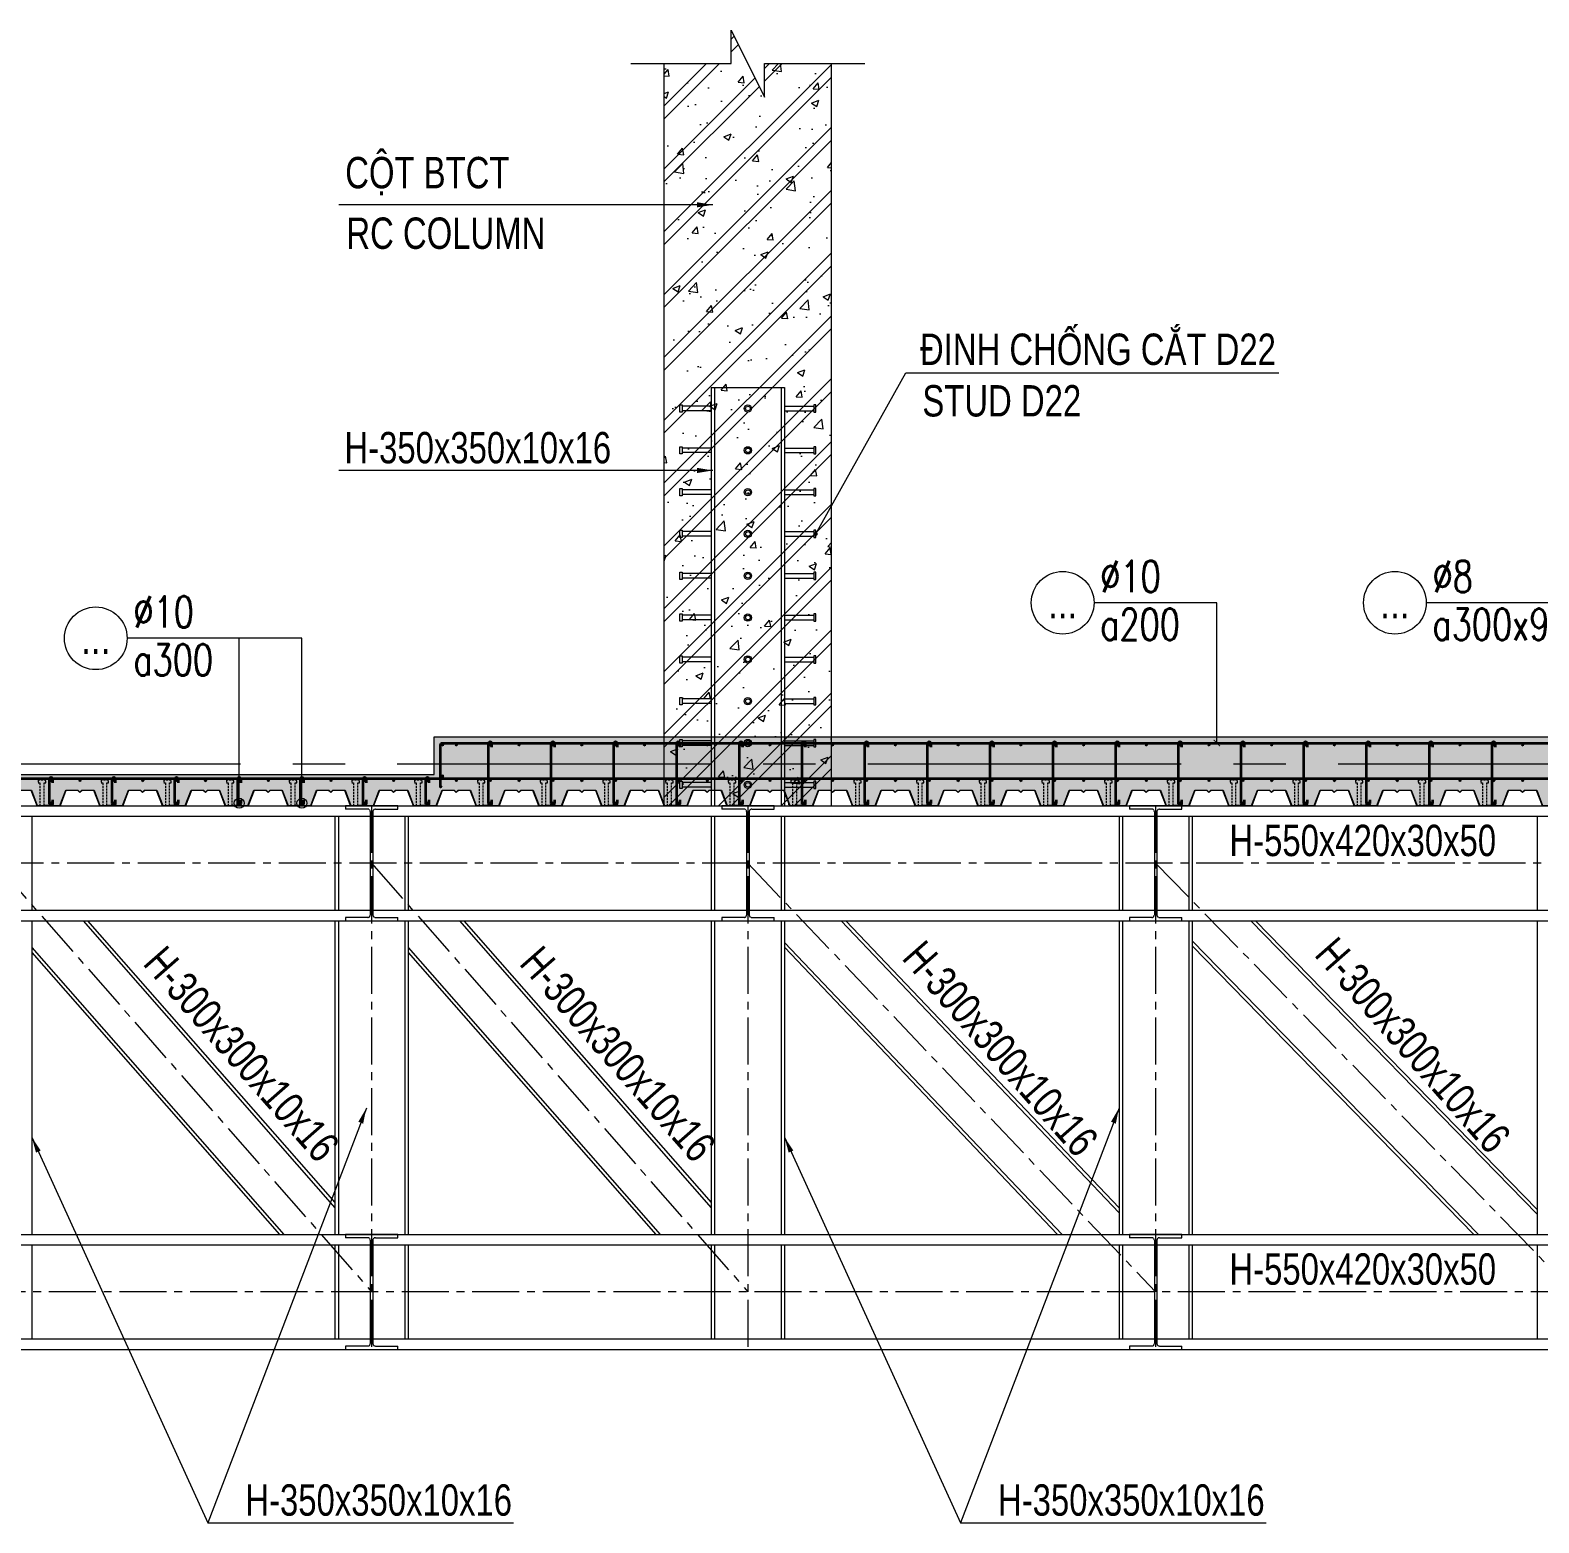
# Model space of a CAD drawing. Header units: millimetres. Extents: x 84463 to 294191, y -61495 to 44118.
# Drawn here: x 263092 to 270308, y 14915 to 22054 of the extents above; entities that cross this region are included whole.
import ezdxf
from ezdxf.enums import TextEntityAlignment as Align

# ---------------------------------------------------------------- set-up
doc = ezdxf.new("R2010")
doc.units = ezdxf.units.MM
doc.linetypes.add('CENTER2', pattern=[1.125, 0.75, -0.125, 0.125, -0.125])
doc.linetypes.add('HIDDEN2', pattern=[4.7625, 3.175, -1.5875])
for name, color, linetype, lineweight in [('NDC_S-BEAM FRAME-STEL', 32, 'Continuous', 18), ('NDC_S-BEAM-STEL', 30, 'HIDDEN2', 18), ('NDC_S-DECK', 3, 'Continuous', 20), ('NDC_S-DIMS', 1, 'Continuous', 15), ('NDC_S-FNDN-RBAR-TOP1', 4, 'Continuous', 35), ('NDC_S-HIDN', 8, 'HIDDEN2', 13), ('NDC_S-HTCH-MAT', 8, 'Continuous', 15), ('NDC_S-LEGN', 1, 'Continuous', 15), ('NDC_S-STIR', 4, 'Continuous', 35), ('NDC_S-TEXT-VIE', 7, 'Continuous', 20), ('NDC_S_AXIS', 5, 'CENTER2', 13), ('NDC_S_CONTINUOUS', 3, 'Continuous', 20), ('NDC_S_DIM', 1, 'Continuous', 15), ('NDC_S_ENG TEXT', 2, 'Continuous', 20), ('NDC_S_HATCH MATERIAL', 8, 'Continuous', 13), ('NDC_S_REBAR', 4, 'Continuous', 35), ('NDC_S_VN TEXT', 7, 'Continuous', 20)]:
    doc.layers.add(name, color=color, linetype=linetype, lineweight=lineweight)
doc.styles.add('ARIAL', font='arial.ttf', dxfattribs={"width": 0.8})
doc.styles.add('NDC_DIM', font='', dxfattribs={"width": 0.75})
doc.styles.add('NDC_EN TXT', font='romans.shx', dxfattribs={"width": 0.8})
doc.styles.add('NDC_VIE TXT', font='arial.ttf', dxfattribs={"width": 0.8})
doc.styles.get('NDC_DIM').set_extended_font_data('Dotum')
doc.dimstyles.new('NDC_dim_50', dxfattribs={"dimscale": 50, "dimtxt": 2.5, "dimasz": 1.5, "dimexe": 1.5, "dimexo": 2.5, "dimgap": 1, "dimtad": 1, "dimdec": 0, "dimrnd": 0.001, "dimzin": 0, "dimdsep": 46, "dimtxsty": 'NDC_DIM', "dimblk": 'DIMMARK', "dimcen": 0, "dimdle": 1.2, "dimclrd": 256, "dimclre": 256, "dimclrt": 3, "dimadec": 0, "dimazin": 0, "dimtfac": 1, "dimtdec": 0, "dimtix": 1, "dimtofl": 0, "dimtmove": 2, "dimatfit": 3, "dimfxl": 6, "dimfxlon": 1, "dimtolj": 1, "dimtzin": 0, "dimlwd": -1, "dimlwe": -1, "dimarcsym": 0})
doc.dimstyles.new('NDC_dim_60', dxfattribs={"dimscale": 60, "dimtxt": 2.5, "dimasz": 1.5, "dimexe": 1.5, "dimexo": 2.5, "dimgap": 1, "dimtad": 1, "dimdec": 0, "dimrnd": 0.001, "dimzin": 0, "dimdsep": 46, "dimtxsty": 'NDC_DIM', "dimblk": 'DIMMARK', "dimcen": 0, "dimdle": 1.2, "dimclrd": 256, "dimclre": 256, "dimclrt": 3, "dimadec": 0, "dimazin": 0, "dimtfac": 1, "dimtdec": 0, "dimtix": 1, "dimtofl": 0, "dimtmove": 2, "dimatfit": 3, "dimfxl": 6, "dimfxlon": 1, "dimtolj": 1, "dimtzin": 0, "dimlwd": -1, "dimlwe": -1, "dimarcsym": 0})

# ---------------------------------------------------------------- blocks, each defined once
blk = doc.blocks.new('DIMMARK')
at = {"layer": 'NDC_S_DIM', "color": 1}
blk.add_line((-1.5, 0), (1, 0), dxfattribs=at)
at = {"layer": 'NDC_S_DIM', "color": 2, "const_width": 0.1}
blk.add_lwpolyline([(-0.424, -0.424), (0.424, 0.424)], dxfattribs=at)
blk = doc.blocks.new('*U109')
for p, q in [((107, 534), (0, 534)), ((119, 522), (119, 28)), ((131, 522), (131, 28)), ((143, 534), (250, 534)), ((107, 16), (0, 16)), ((143, 16), (250, 16))]:
    blk.add_line(p, q)
for points in [[(250, 534), (250, 550), (0, 550), (0, 534)], [(0, 16), (0, 0), (250, 0), (250, 16)]]:
    blk.add_lwpolyline(points)
for centre, start, end in [((107, 522), 360, 450), ((143, 522), 90, 179.99998), ((107, 28), 270, 360), ((143, 28), 180, 270)]:
    blk.add_arc(centre, 12, start, end)
blk = doc.blocks.new('*U1')
at = {"color": 0, "linetype": 'ByBlock'}
for p, q in [((0, 11), (-140, 11)), ((0, -11), (-140, -11))]:
    blk.add_line(p, q, dxfattribs=at)
blk.add_lwpolyline([(-140, -17.5), (-150, -17.5), (-150, 17.5), (-140, 17.5)], close=True, dxfattribs=at)
blk = doc.blocks.new('*U116')
at = {"layer": 'NDC_S-DECK'}
blk.add_lwpolyline([(-150, -36.5), (-150, -34.5), (-129.6, -34.5), (-128.6, -35.5), (-96.1, -35.5), (-68, 37.5), (-9.6, 37.5), (0, 28.3), (9.6, 37.5), (68, 37.5), (96.1, -35.5), (128.6, -35.5), (129.6, -34.5), (150, -34.5), (150, -36.5), (130.4, -36.5), (129.5, -37.5), (95, -37.5), (67, 35.5), (10.4, 35.5), (0, 25.5), (-10.4, 35.5), (-67, 35.5), (-95, -37.5), (-129.5, -37.5), (-130.4, -36.5)], close=True, dxfattribs=at)
blk = doc.blocks.new('*U117')
at = {"layer": 'NDC_S_DIM', "color": 0, "linetype": 'ByBlock', "lineweight": -2, "transparency": 16777216}
for p in [(3900, 0), (4200, 0), (4500, 0), (4800, 0), (5100, 0), (5400, 0), (5700, 0), (6000, 0), (6300, 0), (6600, 0), (6900, 0), (7200, 0), (7500, 0), (7800, 0), (8100, 0), (8400, 0), (8700, 0), (9000, 0), (9300, 0), (9600, 0), (9900, 0), (10200, 0), (10500, 0), (10800, 0), (11100, 0)]:
    blk.add_blockref('*U116', p, dxfattribs=at)
blk = doc.blocks.new('kata_block_THEP')
at = {"layer": 'NDC_S_REBAR', "color": 0}
for p, q in [((-0.5, 0), (0.5, 0)), ((-0.35, 0.35), (0.35, -0.35)), ((0.35, 0.35), (-0.35, -0.35)), ((0, 0.5), (0, -0.5))]:
    blk.add_line(p, q, dxfattribs=at)
at = {"layer": 'NDC_S_REBAR', "color": 0, "const_width": 0.0833}
blk.add_lwpolyline([(-0.5, 0, 1), (0.5, 0, 1), (-0.5, 0, 1)], format="xyb", dxfattribs=at)
blk = doc.blocks.new('*U118')
at = {"layer": 'NDC_S-HIDN', "ltscale": 3}
blk.add_lwpolyline([(-27, -66.5), (-7, -66.5), (-7, 41.5), (1, 41.5), (1, 53.5), (-35, 53.5), (-35, 41.5), (-27, 41.5)], close=True, dxfattribs=at)
at = {"layer": 'NDC_S_REBAR'}
blk.add_lwpolyline([(35, 41.5), (35, 57.5, 1), (17, 57.5), (17, -56.5, 1), (35, -56.5), (35, -40.5)], format="xyb", dxfattribs=at)
at = {"layer": 'NDC_S-STIR', "xscale": -10, "yscale": 10, "zscale": 10}
for p in [(26, 53.1), (26, -56.5)]:
    blk.add_blockref('kata_block_THEP', p, dxfattribs=at)
blk = doc.blocks.new('*U119')
at = {"layer": 'NDC_S_DIM', "color": 0, "linetype": 'ByBlock', "lineweight": -2, "transparency": 16777216}
for p in [(0, 0), (300, 0), (600, 0), (900, 0), (1200, 0), (1500, 0), (1800, 0), (2100, 0), (2400, 0), (2700, 0), (3000, 0), (3300, 0), (3600, 0), (3900, 0), (4200, 0), (4500, 0), (4800, 0), (5100, 0), (5400, 0), (5700, 0)]:
    blk.add_blockref('*U118', p, dxfattribs=at)
blk = doc.blocks.new('*U120')
at = {"layer": 'NDC_S-STIR', "xscale": -10, "yscale": 10, "zscale": 10}
blk.add_blockref('kata_block_THEP', (0, 0), dxfattribs=at)
blk = doc.blocks.new('*U121')
at = {"layer": 'NDC_S_DIM', "color": 0, "linetype": 'ByBlock', "lineweight": -2, "transparency": 16777216}
for p in [(3900, 0), (4200, 0), (4500, 0), (4800, 0), (5100, 0), (5400, 0), (5700, 0), (6000, 0), (6300, 0), (6600, 0), (6900, 0), (7200, 0), (7500, 0), (7800, 0), (8100, 0), (8400, 0), (8700, 0), (9000, 0), (9300, 0), (9600, 0), (9900, 0), (10200, 0), (10500, 0), (10800, 0)]:
    blk.add_blockref('*U120', p, dxfattribs=at)
blk = doc.blocks.new('*U122')
at = {"layer": 'NDC_S-STIR', "xscale": -10, "yscale": 10, "zscale": 10}
blk.add_blockref('kata_block_THEP', (0, 0), dxfattribs=at)
blk = doc.blocks.new('*U123')
at = {"layer": 'NDC_S_DIM', "color": 0, "linetype": 'ByBlock', "lineweight": -2, "transparency": 16777216}
for p in [(0, 0), (300, 0), (600, 0), (900, 0), (1200, 0), (1500, 0), (1800, 0), (2100, 0), (2400, 0), (2700, 0), (3000, 0), (3300, 0), (3600, 0), (3900, 0), (4200, 0), (4500, 0), (4800, 0), (5100, 0)]:
    blk.add_blockref('*U122', p, dxfattribs=at)
blk = doc.blocks.new('*U128')
at = {"layer": 'NDC_S-HIDN', "ltscale": 3}
blk.add_lwpolyline([(-27, -151.5), (-7, -151.5), (-7, -43.5), (1, -43.5), (1, -31.5), (-35, -31.5), (-35, -43.5), (-27, -43.5)], close=True, dxfattribs=at)
at = {"layer": 'NDC_S_REBAR'}
blk.add_lwpolyline([(35, 126.5), (35, 142.5, 1), (17, 142.5), (17, -141.5, 1), (35, -141.5), (35, -125.5)], format="xyb", dxfattribs=at)
at = {"layer": 'NDC_S-STIR', "xscale": -10, "yscale": 10, "zscale": 10}
for p in [(26, 138.1), (26, -31.9), (26, -141.5)]:
    blk.add_blockref('kata_block_THEP', p, dxfattribs=at)
blk = doc.blocks.new('*U129')
at = {"layer": 'NDC_S_DIM', "color": 0, "linetype": 'ByBlock', "lineweight": -2, "transparency": 16777216}
for p in [(0, 0), (300, 0), (600, 0), (900, 0), (1200, 0), (1500, 0), (1800, 0), (2100, 0), (2400, 0), (2700, 0), (3000, 0), (3300, 0), (3600, 0), (3900, 0), (4200, 0), (4500, 0), (4800, 0)]:
    blk.add_blockref('*U128', p, dxfattribs=at)
blk = doc.blocks.new('*U104')
blk.add_circle((-2.5, 0), 2.5)
at = {"layer": 'NDC_S_VN TEXT', "color": 3, "style": 'NDC_EN TXT', "width": 0.75}
for tag, p in [('DK1', (0.5, 0.85)), ('KC1', (0.5, -2.97))]:
    blk.add_attdef(tag, p, '', height=2.5, dxfattribs=at)
at = {"layer": 'NDC_S_VN TEXT', "color": 7, "style": 'ARIAL', "width": 0.8}
blk.add_attdef('SH2', text='', height=2.5, dxfattribs=at).set_placement((-2.5, 0), align=Align.MIDDLE)
blk = doc.blocks.new('*U106')
blk.add_circle((-2.5, 0), 2.5)
at = {"layer": 'NDC_S_VN TEXT', "color": 3, "style": 'NDC_EN TXT', "width": 0.75}
for tag, p in [('DK1', (0.5, 0.85)), ('KC1', (0.5, -2.97))]:
    blk.add_attdef(tag, p, '', height=2.5, dxfattribs=at)
at = {"layer": 'NDC_S_VN TEXT', "color": 7, "style": 'ARIAL', "width": 0.8}
blk.add_attdef('SH2', text='', height=2.5, dxfattribs=at).set_placement((-2.5, 0), align=Align.MIDDLE)
blk = doc.blocks.new('*U105')
blk.add_circle((-2.5, 0), 2.5)
at = {"layer": 'NDC_S_VN TEXT', "color": 3, "style": 'NDC_EN TXT', "width": 0.75}
for tag, p in [('DK1', (0.5, 0.85)), ('KC1', (0.5, -2.97))]:
    blk.add_attdef(tag, p, '', height=2.5, dxfattribs=at)
at = {"layer": 'NDC_S_VN TEXT', "color": 7, "style": 'ARIAL', "width": 0.8}
blk.add_attdef('SH2', text='', height=2.5, dxfattribs=at).set_placement((-2.5, 0), align=Align.MIDDLE)

msp = doc.modelspace()

# ---------------------------------------------------------------- hatches: boundary and pattern name
at = {"layer": 'NDC_S-HTCH-MAT'}
h = msp.add_hatch(dxfattribs=at)
h.set_pattern_fill('BT-01', color=256, scale=20, pattern_type=2)
h.set_pattern_definition([(50, (-4755.82, -5528.44), (143.452037, -12.550427), [15, -165]), (355, (-4755.82, -5528.44), (-27.75027, 150.43843), [12, -132]), (100.4514, (-4743.87, -5529.49), (115.701876, 137.88791), [12.74804, -140.22842]), (46.1842, (-4755.82, -5488.44), (213.44821, -33.1038), [22.5, -247.5]), (96.6356, (-4738.04, -5491.2), (186.93254, 194.82357), [19.12206, -210.3426]), (351.1842, (-4755.82, -5488.44), (186.93239, 194.82372), [18, -198]), (21, (-4735.82, -5498.44), (119.38141, -80.52378), [15, -165]), (326, (-4735.82, -5498.44), (48.66307, 145.03001), [12, -132]), (71.4514, (-4725.88, -5505.15), (168.044526, 64.5061), [12.74804, -140.22842]), (37.5, (-4755.825, -5528.44), (2.431971, 66.578771), [0, -130.4, 0, -134, 0, -132.5]), (7.5, (-4755.825, -5528.44), (52.613907, 78.882342), [0, -76.4, 0, -127.4, 0, -50.5]), (327.5, (-4800.425, -5528.44), (106.764487, -4.510974), [0, -50, 0, -156, 0, -207]), (317.5, (-4820.42, -5528.44), (116.637234, 20.020996), [0, -65, 0, -103.6, 0, -147]), (45, (-4755.825, -5528.44), (-60.104076, 60.104076), []), (45, (-4755.825, -5503.94), (-60.104076, 60.104076), [])])
h.paths.add_polyline_path([(279425.2, 18674.8), (265025.2, 18674.8), (265025.2, 18494.8), (258957.2, 18494.8), (258957.2, 18346.8), (258968.8, 18346.8), (258969.7, 18347.8), (258980.1, 18347.8), (259000.5, 18347.8), (259034.4, 18347.8), (259062.1, 18419.8), (259120.5, 18419.8), (259130.1, 18410.6), (259139.7, 18419.8), (259198.2, 18419.8), (259226.2, 18346.8), (259258.8, 18346.8), (259259.7, 18347.8), (259280.1, 18347.8), (259300.5, 18347.8), (259334.4, 18347.8), (259362.1, 18419.8), (259420.5, 18419.8), (259430.1, 18410.6), (259439.7, 18419.8), (259498.2, 18419.8), (259526.2, 18346.8), (259558.8, 18346.8), (259559.7, 18347.8), (259580.1, 18347.8), (259600.5, 18347.8), (259634.4, 18347.8), (259662.1, 18419.8), (259720.5, 18419.8), (259730.1, 18410.6), (259739.7, 18419.8), (259798.2, 18419.8), (259826.2, 18346.8), (259858.8, 18346.8), (259859.7, 18347.8), (259880.1, 18347.8), (259900.5, 18347.8), (259934.4, 18347.8), (259962.1, 18419.8), (260020.5, 18419.8), (260030.1, 18410.6), (260039.7, 18419.8), (260098.2, 18419.8), (260126.2, 18346.8), (260158.8, 18346.8), (260159.7, 18347.8), (260180.1, 18347.8), (260200.5, 18347.8), (260234.4, 18347.8), (260262.1, 18419.8), (260320.5, 18419.8), (260330.1, 18410.6), (260339.7, 18419.8), (260398.2, 18419.8), (260426.2, 18346.8), (260458.8, 18346.8), (260459.7, 18347.8), (260480.1, 18347.8), (260500.5, 18347.8), (260534.4, 18347.8), (260562.1, 18419.8), (260620.5, 18419.8), (260630.1, 18410.6), (260639.7, 18419.8), (260698.2, 18419.8), (260726.2, 18346.8), (260758.8, 18346.8), (260759.7, 18347.8), (260780.1, 18347.8), (260800.5, 18347.8), (260834.4, 18347.8), (260862.1, 18419.8), (260920.5, 18419.8), (260930.1, 18410.6), (260939.7, 18419.8), (260998.2, 18419.8), (261026.2, 18346.8), (261058.8, 18346.8), (261059.7, 18347.8), (261080.1, 18347.8), (261100.5, 18347.8), (261134.4, 18347.8), (261162.1, 18419.8), (261220.5, 18419.8), (261230.1, 18410.6), (261239.7, 18419.8), (261298.2, 18419.8), (261326.2, 18346.8), (261358.8, 18346.8), (261359.7, 18347.8), (261380.1, 18347.8), (261400.5, 18347.8), (261434.4, 18347.8), (261462.1, 18419.8), (261520.5, 18419.8), (261530.1, 18410.6), (261539.7, 18419.8), (261598.2, 18419.8), (261626.2, 18346.8), (261658.8, 18346.8), (261659.7, 18347.8), (261680.1, 18347.8), (261700.5, 18347.8), (261734.4, 18347.8), (261762.1, 18419.8), (261820.5, 18419.8), (261830.1, 18410.6), (261839.7, 18419.8), (261898.2, 18419.8), (261926.2, 18346.8), (261958.8, 18346.8), (261959.7, 18347.8), (261980.1, 18347.8), (262000.5, 18347.8), (262034.4, 18347.8), (262062.1, 18419.8), (262120.5, 18419.8), (262130.1, 18410.6), (262139.7, 18419.8), (262198.2, 18419.8), (262226.2, 18346.8), (262258.8, 18346.8), (262259.7, 18347.8), (262280.1, 18347.8), (262300.5, 18347.8), (262334.4, 18347.8), (262362.1, 18419.8), (262420.5, 18419.8), (262430.1, 18410.6), (262439.7, 18419.8), (262498.2, 18419.8), (262526.2, 18346.8), (262558.8, 18346.8), (262559.7, 18347.8), (262580.1, 18347.8), (262600.5, 18347.8), (262634.4, 18347.8), (262662.1, 18419.8), (262720.5, 18419.8), (262730.1, 18410.6), (262739.7, 18419.8), (262798.2, 18419.8), (262826.2, 18346.8), (262858.8, 18346.8), (262859.7, 18347.8), (262880.1, 18347.8), (262900.5, 18347.8), (262934.4, 18347.8), (262962.1, 18419.8), (263020.5, 18419.8), (263030.1, 18410.6), (263039.7, 18419.8), (263098.2, 18419.8), (263126.2, 18346.8), (263158.8, 18346.8), (263159.7, 18347.8), (263180.1, 18347.8), (263200.5, 18347.8), (263234.4, 18347.8), (263262.1, 18419.8), (263320.5, 18419.8), (263330.1, 18410.6), (263339.7, 18419.8), (263398.2, 18419.8), (263426.2, 18346.8), (263458.8, 18346.8), (263459.7, 18347.8), (263480.1, 18347.8), (263500.5, 18347.8), (263534.4, 18347.8), (263562.1, 18419.8), (263620.5, 18419.8), (263630.1, 18410.6), (263639.7, 18419.8), (263698.2, 18419.8), (263726.2, 18346.8), (263758.8, 18346.8), (263759.7, 18347.8), (263780.1, 18347.8), (263800.5, 18347.8), (263834.4, 18347.8), (263862.1, 18419.8), (263920.5, 18419.8), (263930.1, 18410.6), (263939.7, 18419.8), (263998.2, 18419.8), (264026.2, 18346.8), (264058.8, 18346.8), (264059.7, 18347.8), (264080.1, 18347.8), (264100.5, 18347.8), (264134.4, 18347.8), (264162.1, 18419.8), (264220.5, 18419.8), (264230.1, 18410.6), (264239.7, 18419.8), (264298.2, 18419.8), (264326.2, 18346.8), (264358.8, 18346.8), (264359.7, 18347.8), (264380.1, 18347.8), (264400.5, 18347.8), (264434.4, 18347.8), (264462.1, 18419.8), (264520.5, 18419.8), (264530.1, 18410.6), (264539.7, 18419.8), (264598.2, 18419.8), (264626.2, 18346.8), (264658.8, 18346.8), (264659.7, 18347.8), (264680.1, 18347.8), (264700.5, 18347.8), (264734.4, 18347.8), (264762.1, 18419.8), (264820.5, 18419.8), (264830.1, 18410.6), (264839.7, 18419.8), (264898.2, 18419.8), (264926.2, 18346.8), (264958.8, 18346.8), (264959.7, 18347.8), (264980.1, 18347.8), (265000.5, 18347.8), (265034.4, 18347.8), (265062.1, 18419.8), (265120.5, 18419.8), (265130.1, 18410.6), (265139.7, 18419.8), (265198.2, 18419.8), (265226.2, 18346.8), (265258.8, 18346.8), (265259.7, 18347.8), (265280.1, 18347.8), (265300.5, 18347.8), (265334.4, 18347.8), (265362.1, 18419.8), (265420.5, 18419.8), (265430.1, 18410.6), (265439.7, 18419.8), (265498.2, 18419.8), (265526.2, 18346.8), (265558.8, 18346.8), (265559.7, 18347.8), (265580.1, 18347.8), (265600.5, 18347.8), (265634.4, 18347.8), (265662.1, 18419.8), (265720.5, 18419.8), (265730.1, 18410.6), (265739.7, 18419.8), (265798.2, 18419.8), (265826.2, 18346.8), (265858.8, 18346.8), (265859.7, 18347.8), (265880.1, 18347.8), (265900.5, 18347.8), (265934.4, 18347.8), (265962.1, 18419.8), (266020.5, 18419.8), (266030.1, 18410.6), (266039.7, 18419.8), (266098.2, 18419.8), (266126.2, 18346.8), (266158.8, 18346.8), (266159.7, 18347.8), (266180.1, 18347.8), (266200.5, 18347.8), (266234.4, 18347.8), (266262.1, 18419.8), (266320.5, 18419.8), (266330.1, 18410.6), (266339.7, 18419.8), (266398.2, 18419.8), (266426.2, 18346.8), (266458.8, 18346.8), (266459.7, 18347.8), (266480.1, 18347.8), (266500.5, 18347.8), (266534.4, 18347.8), (266562.1, 18419.8), (266620.5, 18419.8), (266630.1, 18410.6), (266639.7, 18419.8), (266698.2, 18419.8), (266726.2, 18346.8), (266758.8, 18346.8), (266759.7, 18347.8), (266780.1, 18347.8), (266800.5, 18347.8), (266834.4, 18347.8), (266862.1, 18419.8), (266920.5, 18419.8), (266930.1, 18410.6), (266939.7, 18419.8), (266998.2, 18419.8), (267026.2, 18346.8), (267058.8, 18346.8), (267059.7, 18347.8), (267080.1, 18347.8), (267100.5, 18347.8), (267134.4, 18347.8), (267162.1, 18419.8), (267220.5, 18419.8), (267230.1, 18410.6), (267239.7, 18419.8), (267298.2, 18419.8), (267326.2, 18346.8), (267358.8, 18346.8), (267359.7, 18347.8), (267380.1, 18347.8), (267400.5, 18347.8), (267434.4, 18347.8), (267462.1, 18419.8), (267520.5, 18419.8), (267530.1, 18410.6), (267539.7, 18419.8), (267598.2, 18419.8), (267626.2, 18346.8), (267658.8, 18346.8), (267659.7, 18347.8), (267680.1, 18347.8), (267700.5, 18347.8), (267734.4, 18347.8), (267762.1, 18419.8), (267820.5, 18419.8), (267830.1, 18410.6), (267839.7, 18419.8), (267898.2, 18419.8), (267926.2, 18346.8), (267958.8, 18346.8), (267959.7, 18347.8), (267980.1, 18347.8), (268000.5, 18347.8), (268034.4, 18347.8), (268062.1, 18419.8), (268120.5, 18419.8), (268130.1, 18410.6), (268139.7, 18419.8), (268198.2, 18419.8), (268226.2, 18346.8), (268258.8, 18346.8), (268259.7, 18347.8), (268280.1, 18347.8), (268300.5, 18347.8), (268334.4, 18347.8), (268362.1, 18419.8), (268420.5, 18419.8), (268430.1, 18410.6), (268439.7, 18419.8), (268498.2, 18419.8), (268526.2, 18346.8), (268558.8, 18346.8), (268559.7, 18347.8), (268580.1, 18347.8), (268600.5, 18347.8), (268634.4, 18347.8), (268662.1, 18419.8), (268720.5, 18419.8), (268730.1, 18410.6), (268739.7, 18419.8), (268798.2, 18419.8), (268826.2, 18346.8), (268858.8, 18346.8), (268859.7, 18347.8), (268880.1, 18347.8), (268900.5, 18347.8), (268934.4, 18347.8), (268962.1, 18419.8), (269020.5, 18419.8), (269030.1, 18410.6), (269039.7, 18419.8), (269098.2, 18419.8), (269126.2, 18346.8), (269158.8, 18346.8), (269159.7, 18347.8), (269180.1, 18347.8), (269200.5, 18347.8), (269234.4, 18347.8), (269262.1, 18419.8), (269320.5, 18419.8), (269330.1, 18410.6), (269339.7, 18419.8), (269398.2, 18419.8), (269426.2, 18346.8), (269458.8, 18346.8), (269459.7, 18347.8), (269480.1, 18347.8), (269500.5, 18347.8), (269534.4, 18347.8), (269562.1, 18419.8), (269620.5, 18419.8), (269630.1, 18410.6), (269639.7, 18419.8), (269698.2, 18419.8), (269726.2, 18346.8), (269758.8, 18346.8), (269759.7, 18347.8), (269780.1, 18347.8), (269800.5, 18347.8), (269834.4, 18347.8), (269862.1, 18419.8), (269920.5, 18419.8), (269930.1, 18410.6), (269939.7, 18419.8), (269998.2, 18419.8), (270026.2, 18346.8), (270058.8, 18346.8), (270059.7, 18347.8), (270080.1, 18347.8), (270100.5, 18347.8), (270134.4, 18347.8), (270162.1, 18419.8), (270220.5, 18419.8), (270230.1, 18410.6), (270239.7, 18419.8), (270298.2, 18419.8), (270326.2, 18346.8), (270358.8, 18346.8), (270359.7, 18347.8), (270380.1, 18347.8), (270400.5, 18347.8), (270434.4, 18347.8), (270462.1, 18419.8), (270520.5, 18419.8), (270530.1, 18410.6), (270539.7, 18419.8), (270598.2, 18419.8), (270626.2, 18346.8), (270658.8, 18346.8), (270659.7, 18347.8), (270680.1, 18347.8), (270700.5, 18347.8), (270734.4, 18347.8), (270762.1, 18419.8), (270820.5, 18419.8), (270830.1, 18410.6), (270839.7, 18419.8), (270898.2, 18419.8), (270926.2, 18346.8), (270958.8, 18346.8), (270959.7, 18347.8), (270980.1, 18347.8), (271000.5, 18347.8), (271034.4, 18347.8), (271062.1, 18419.8), (271120.5, 18419.8), (271130.1, 18410.6), (271139.7, 18419.8), (271198.2, 18419.8), (271226.2, 18346.8), (271258.8, 18346.8), (271259.7, 18347.8), (271280.1, 18347.8), (271300.5, 18347.8), (271334.4, 18347.8), (271362.1, 18419.8), (271420.5, 18419.8), (271430.1, 18410.6), (271439.7, 18419.8), (271498.2, 18419.8), (271526.2, 18346.8), (271558.8, 18346.8), (271559.7, 18347.8), (271580.1, 18347.8), (271600.5, 18347.8), (271634.4, 18347.8), (271662.1, 18419.8), (271720.5, 18419.8), (271730.1, 18410.6), (271739.7, 18419.8), (271798.2, 18419.8), (271826.2, 18346.8), (271858.8, 18346.8), (271859.7, 18347.8), (271880.1, 18347.8), (271900.5, 18347.8), (271934.4, 18347.8), (271962.1, 18419.8), (272020.5, 18419.8), (272030.1, 18410.6), (272039.7, 18419.8), (272098.2, 18419.8), (272126.2, 18346.8), (272158.8, 18346.8), (272159.7, 18347.8), (272180.1, 18347.8), (272200.5, 18347.8), (272234.4, 18347.8), (272262.1, 18419.8), (272320.5, 18419.8), (272330.1, 18410.6), (272339.7, 18419.8), (272398.2, 18419.8), (272426.2, 18346.8), (272458.8, 18346.8), (272459.7, 18347.8), (272480.1, 18347.8), (272500.5, 18347.8), (272534.4, 18347.8), (272562.1, 18419.8), (272620.5, 18419.8), (272630.1, 18410.6), (272639.7, 18419.8), (272698.2, 18419.8), (272726.2, 18346.8), (272758.8, 18346.8), (272759.7, 18347.8), (272780.1, 18347.8), (272800.5, 18347.8), (272834.4, 18347.8), (272862.1, 18419.8), (272920.5, 18419.8), (272930.1, 18410.6), (272939.7, 18419.8), (272998.2, 18419.8), (273026.2, 18346.8), (273058.8, 18346.8), (273059.7, 18347.8), (273080.1, 18347.8), (273100.5, 18347.8), (273134.4, 18347.8), (273162.1, 18419.8), (273220.5, 18419.8), (273230.1, 18410.6), (273239.7, 18419.8), (273298.2, 18419.8), (273326.2, 18346.8), (273358.8, 18346.8), (273359.7, 18347.8), (273380.1, 18347.8), (273400.5, 18347.8), (273434.4, 18347.8), (273462.1, 18419.8), (273520.5, 18419.8), (273530.1, 18410.6), (273539.7, 18419.8), (273598.2, 18419.8), (273626.2, 18346.8), (273658.8, 18346.8), (273659.7, 18347.8), (273680.1, 18347.8), (273700.5, 18347.8), (273734.4, 18347.8), (273762.1, 18419.8), (273820.5, 18419.8), (273830.1, 18410.6), (273839.7, 18419.8), (273898.2, 18419.8), (273926.2, 18346.8), (273958.8, 18346.8), (273959.7, 18347.8), (273980.1, 18347.8), (274000.5, 18347.8), (274034.4, 18347.8), (274062.1, 18419.8), (274120.5, 18419.8), (274130.1, 18410.6), (274139.7, 18419.8), (274198.2, 18419.8), (274226.2, 18346.8), (274258.8, 18346.8), (274259.7, 18347.8), (274280.1, 18347.8), (274300.5, 18347.8), (274334.4, 18347.8), (274362.1, 18419.8), (274420.5, 18419.8), (274430.1, 18410.6), (274439.7, 18419.8), (274498.2, 18419.8), (274526.2, 18346.8), (274558.8, 18346.8), (274559.7, 18347.8), (274580.1, 18347.8), (274600.5, 18347.8), (274634.4, 18347.8), (274662.1, 18419.8), (274720.5, 18419.8), (274730.1, 18410.6), (274739.7, 18419.8), (274798.2, 18419.8), (274826.2, 18346.8), (274858.8, 18346.8), (274859.7, 18347.8), (274880.1, 18347.8), (274900.5, 18347.8), (274934.4, 18347.8), (274962.1, 18419.8), (275020.5, 18419.8), (275030.1, 18410.6), (275039.7, 18419.8), (275098.2, 18419.8), (275126.2, 18346.8), (275158.8, 18346.8), (275159.7, 18347.8), (275180.1, 18347.8), (275200.5, 18347.8), (275234.4, 18347.8), (275262.1, 18419.8), (275320.5, 18419.8), (275330.1, 18410.6), (275339.7, 18419.8), (275398.2, 18419.8), (275426.2, 18346.8), (275458.8, 18346.8), (275459.7, 18347.8), (275480.1, 18347.8), (275500.5, 18347.8), (275534.4, 18347.8), (275562.1, 18419.8), (275620.5, 18419.8), (275630.1, 18410.6), (275639.7, 18419.8), (275698.2, 18419.8), (275726.2, 18346.8), (275758.8, 18346.8), (275759.7, 18347.8), (275780.1, 18347.8), (275800.5, 18347.8), (275834.4, 18347.8), (275862.1, 18419.8), (275920.5, 18419.8), (275930.1, 18410.6), (275939.7, 18419.8), (275998.2, 18419.8), (276026.2, 18346.8), (276058.8, 18346.8), (276059.7, 18347.8), (276080.1, 18347.8), (276100.5, 18347.8), (276134.4, 18347.8), (276162.1, 18419.8), (276220.5, 18419.8), (276230.1, 18410.6), (276239.7, 18419.8), (276298.2, 18419.8), (276326.2, 18346.8), (276358.8, 18346.8), (276359.7, 18347.8), (276380.1, 18347.8), (276400.5, 18347.8), (276434.4, 18347.8), (276462.1, 18419.8), (276520.5, 18419.8), (276530.1, 18410.6), (276539.7, 18419.8), (276598.2, 18419.8), (276626.2, 18346.8), (276658.8, 18346.8), (276659.7, 18347.8), (276680.1, 18347.8), (276700.5, 18347.8), (276734.4, 18347.8), (276762.1, 18419.8), (276820.5, 18419.8), (276830.1, 18410.6), (276839.7, 18419.8), (276898.2, 18419.8), (276926.2, 18346.8), (276958.8, 18346.8), (276959.7, 18347.8), (276980.1, 18347.8), (277000.5, 18347.8), (277034.4, 18347.8), (277062.1, 18419.8), (277120.5, 18419.8), (277130.1, 18410.6), (277139.7, 18419.8), (277198.2, 18419.8), (277226.2, 18346.8), (277258.8, 18346.8), (277259.7, 18347.8), (277280.1, 18347.8), (277300.5, 18347.8), (277334.4, 18347.8), (277362.1, 18419.8), (277420.5, 18419.8), (277430.1, 18410.6), (277439.7, 18419.8), (277498.2, 18419.8), (277526.2, 18346.8), (277558.8, 18346.8), (277559.7, 18347.8), (277580.1, 18347.8), (277600.5, 18347.8), (277634.4, 18347.8), (277662.1, 18419.8), (277720.5, 18419.8), (277730.1, 18410.6), (277739.7, 18419.8), (277798.2, 18419.8), (277826.2, 18346.8), (277858.8, 18346.8), (277859.7, 18347.8), (277880.1, 18347.8), (277900.5, 18347.8), (277934.4, 18347.8), (277962.1, 18419.8), (278020.5, 18419.8), (278030.1, 18410.6), (278039.7, 18419.8), (278098.2, 18419.8), (278126.2, 18346.8), (278158.8, 18346.8), (278159.7, 18347.8), (278180.1, 18347.8), (278200.5, 18347.8), (278234.4, 18347.8), (278262.1, 18419.8), (278320.5, 18419.8), (278330.1, 18410.6), (278339.7, 18419.8), (278398.2, 18419.8), (278426.2, 18346.8), (278458.8, 18346.8), (278459.7, 18347.8), (278480.1, 18347.8), (278500.5, 18347.8), (278534.4, 18347.8), (278562.1, 18419.8), (278620.5, 18419.8), (278630.1, 18410.6), (278639.7, 18419.8), (278698.2, 18419.8), (278726.2, 18346.8), (278758.8, 18346.8), (278759.7, 18347.8), (278780.1, 18347.8), (278800.5, 18347.8), (278834.4, 18347.8), (278862.1, 18419.8), (278920.5, 18419.8), (278930.1, 18410.6), (278939.7, 18419.8), (278998.2, 18419.8), (279026.2, 18346.8), (279058.8, 18346.8), (279059.7, 18347.8), (279080.1, 18347.8), (279100.5, 18347.8), (279134.4, 18347.8), (279162.1, 18419.8), (279220.5, 18419.8), (279230.1, 18410.6), (279239.7, 18419.8), (279298.2, 18419.8), (279326.2, 18346.8), (279358.8, 18346.8), (279359.7, 18347.8), (279380.1, 18347.8), (279400.5, 18347.8), (279434.4, 18347.8), (279462.1, 18419.8), (279520.5, 18419.8), (279530.1, 18410.6), (279539.7, 18419.8), (279598.2, 18419.8), (279626.2, 18346.8), (279658.8, 18346.8), (279659.7, 18347.8), (279680.1, 18347.8), (279700.5, 18347.8), (279734.4, 18347.8), (279762.1, 18419.8), (279820.5, 18419.8), (279830.1, 18410.6), (279839.7, 18419.8), (279898.2, 18419.8), (279926.2, 18346.8), (279958.8, 18346.8), (279959.7, 18347.8), (279980.1, 18347.8), (280000.5, 18347.8), (280034.4, 18347.8), (280062.1, 18419.8), (280120.5, 18419.8), (280130.1, 18410.6), (280139.7, 18419.8), (280198.2, 18419.8), (280226.2, 18346.8), (280258.8, 18346.8), (280259.7, 18347.8), (280280.1, 18347.8), (280300.5, 18347.8), (280334.4, 18347.8), (280362.1, 18419.8), (280420.5, 18419.8), (280430.1, 18410.6), (280439.7, 18419.8), (280498.2, 18419.8), (280526.2, 18346.8), (280558.8, 18346.8), (280559.7, 18347.8), (280580.1, 18347.8), (280600.5, 18347.8), (280634.4, 18347.7), (280662.1, 18419.8), (280720.5, 18419.8), (280730.1, 18410.6), (280739.7, 18419.8), (280798.2, 18419.8), (280826.2, 18346.8), (280858.8, 18346.8), (280859.7, 18347.8), (280880.1, 18347.8), (280900.5, 18347.8), (280934.4, 18347.7), (280962.1, 18419.8), (281020.5, 18419.8), (281030.1, 18410.6), (281039.7, 18419.8), (281098.2, 18419.8), (281126.2, 18346.8), (281158.8, 18346.8), (281159.7, 18347.8), (281180.1, 18347.8), (281200.5, 18347.8), (281234.4, 18347.7), (281262.1, 18419.8), (281320.5, 18419.8), (281330.1, 18410.6), (281339.7, 18419.8), (281398.2, 18419.8), (281426.2, 18346.8), (281458.8, 18346.8), (281459.7, 18347.8), (281480.1, 18347.8), (281500.5, 18347.8), (281534.4, 18347.7), (281562.1, 18419.8), (281620.5, 18419.8), (281630.1, 18410.6), (281639.7, 18419.8), (281698.2, 18419.8), (281726.2, 18346.8), (281758.8, 18346.8), (281759.7, 18347.8), (281780.1, 18347.8), (281800.5, 18347.8), (281834.4, 18347.7), (281862.1, 18419.8), (281920.5, 18419.8), (281930.1, 18410.6), (281939.7, 18419.8), (281998.2, 18419.8), (282026.2, 18346.8), (282058.8, 18346.8), (282059.7, 18347.8), (282080.1, 18347.8), (282100.5, 18347.8), (282134.4, 18347.7), (282162.1, 18419.8), (282220.5, 18419.8), (282230.1, 18410.6), (282239.7, 18419.8), (282298.2, 18419.8), (282326.2, 18346.8), (282358.8, 18346.8), (282359.7, 18347.8), (282380.1, 18347.8), (282400.5, 18347.8), (282434.4, 18347.7), (282462.1, 18419.8), (282520.5, 18419.8), (282530.1, 18410.6), (282539.7, 18419.8), (282598.2, 18419.8), (282626.2, 18346.8), (282658.8, 18346.8), (282659.7, 18347.8), (282680.1, 18347.8), (282700.5, 18347.8), (282734.4, 18347.7), (282762.1, 18419.8), (282820.5, 18419.8), (282830.1, 18410.6), (282839.7, 18419.8), (282898.2, 18419.8), (282926.2, 18346.8), (282958.8, 18346.8), (282959.7, 18347.8), (282980.1, 18347.8), (283000.5, 18347.8), (283034.4, 18347.7), (283062.1, 18419.8), (283120.5, 18419.8), (283130.1, 18410.6), (283139.7, 18419.8), (283198.2, 18419.8), (283226.2, 18346.8), (283258.8, 18346.8), (283259.7, 18347.8), (283280.1, 18347.8), (283300.5, 18347.8), (283334.4, 18347.7), (283362.1, 18419.8), (283420.5, 18419.8), (283430.1, 18410.6), (283439.7, 18419.8), (283498.2, 18419.8), (283526.2, 18346.8), (283558.8, 18346.8), (283559.7, 18347.8), (283580.1, 18347.8), (283600.5, 18347.8), (283634.4, 18347.7), (283662.1, 18419.8), (283720.5, 18419.8), (283730.1, 18410.6), (283739.7, 18419.8), (283798.2, 18419.8), (283826.2, 18346.8), (283858.8, 18346.8), (283859.7, 18347.8), (283880.1, 18347.8), (283900.5, 18347.8), (283934.4, 18347.6), (283962.1, 18419.8), (284020.5, 18419.8), (284030.1, 18410.6), (284039.7, 18419.8), (284098.2, 18419.8), (284126.2, 18346.8), (284158.8, 18346.8), (284159.7, 18347.8), (284180.1, 18347.8), (284200.5, 18347.8), (284234.3, 18347.5), (284262.1, 18419.8), (284320.5, 18419.8), (284330.1, 18410.6), (284339.7, 18419.8), (284398.2, 18419.8), (284426.2, 18346.8), (284458.8, 18346.8), (284459.7, 18347.8), (284480.1, 18347.8), (284579.3, 18347.8), (284579.3, 18494.8), (284579.3, 18496.8), (284911.1, 18496.8), (284905.2, 18544.8), (279425.2, 18544.8)])
at = {"layer": 'NDC_S_HATCH MATERIAL'}
h = msp.add_hatch(dxfattribs=at)
h.set_pattern_fill('BT-01', color=256, scale=50, pattern_type=2)
h.set_pattern_definition([(50, (-4755.82, -5528.44), (358.6301, -31.37607), [37.5, -412.5]), (355, (-4755.82, -5528.44), (-69.37567, 376.09607), [30, -330]), (100.4514, (-4725.94, -5531.05), (289.2547, 344.71977), [31.8701, -350.57106]), (46.1842, (-4755.82, -5428.44), (533.6205, -82.7595), [56.25, -618.75]), (96.6356, (-4711.36, -5435.34), (467.3314, 487.0589), [47.8051, -525.8565]), (351.1842, (-4755.8, -5428.44), (467.331, 487.0593), [45, -495]), (21, (-4705.82, -5453.44), (298.45353, -201.30945), [37.5, -412.5]), (326, (-4705.82, -5453.44), (121.65767, 362.575), [30, -330]), (71.4514, (-4680.95, -5470.2), (420.1113, 161.26525), [31.8701, -350.57106]), (37.5, (-4755.82, -5528.44), (6.07993, 166.446927), [0, -326, 0, -335, 0, -331.25]), (7.5, (-4755.82, -5528.44), (131.53477, 197.20586), [0, -191, 0, -318.5, 0, -126.25]), (327.5, (-4867.32, -5528.44), (266.91122, -11.277436), [0, -125, 0, -390, 0, -517.5]), (317.5, (-4917.32, -5528.44), (291.59308, 50.0525), [0, -162.5, 0, -259, 0, -367.5]), (45, (-4755.82, -5528.44), (-150.26019, 150.26019), []), (45, (-4755.82, -5467.19), (-150.26019, 150.26019), [])])
h.paths.add_polyline_path([(266925.2, 21894.4), (266605.2, 21894.4), (266605.2, 21734.4), (266445.2, 22054.4), (266445.2, 21894.4), (266125.2, 21894.4), (266125.2, 18344.8), (266925.2, 18344.8)])
edge = h.paths.add_edge_path(flags=16)
edge.add_arc((266525.2, 20244.8), 17.5, 0, 360)
edge = h.paths.add_edge_path(flags=16)
edge.add_arc((266525.2, 20244.8), 11, 0, 360)
edge = h.paths.add_edge_path(flags=16)
edge.add_arc((266525.2, 20044.8), 17.5, 0, 360)
edge = h.paths.add_edge_path(flags=16)
edge.add_arc((266525.2, 20044.8), 11, 0, 360)
edge = h.paths.add_edge_path(flags=16)
edge.add_arc((266525.2, 19844.8), 17.5, 0, 360)
edge = h.paths.add_edge_path(flags=16)
edge.add_arc((266525.2, 19844.8), 11, 0, 360)
edge = h.paths.add_edge_path(flags=16)
edge.add_arc((266525.2, 19644.8), 17.5, 0, 360)
edge = h.paths.add_edge_path(flags=16)
edge.add_arc((266525.2, 19644.8), 11, 0, 360)
edge = h.paths.add_edge_path(flags=16)
edge.add_arc((266525.2, 19444.8), 17.5, 0, 360)
edge = h.paths.add_edge_path(flags=16)
edge.add_arc((266525.2, 19444.8), 11, 0, 360)
edge = h.paths.add_edge_path(flags=16)
edge.add_arc((266525.2, 19244.8), 17.5, 0, 360)
edge = h.paths.add_edge_path(flags=16)
edge.add_arc((266525.2, 19244.8), 11, 0, 360)
edge = h.paths.add_edge_path(flags=16)
edge.add_arc((266525.2, 19044.8), 17.5, 0, 360)
edge = h.paths.add_edge_path(flags=16)
edge.add_arc((266525.2, 19044.8), 11, 0, 360)
edge = h.paths.add_edge_path(flags=16)
edge.add_arc((266525.2, 18844.8), 17.5, 0, 360)
edge = h.paths.add_edge_path(flags=16)
edge.add_arc((266525.2, 18844.8), 11, 0, 360)
edge = h.paths.add_edge_path(flags=16)
edge.add_arc((266525.2, 18644.8), 17.5, 0, 360)
edge = h.paths.add_edge_path(flags=16)
edge.add_arc((266525.2, 18644.8), 11, 0, 360)

# ---------------------------------------------------------------- linework, layer by layer
at = {"layer": 'NDC_S-BEAM FRAME-STEL', "ltscale": 2000}
for p, q in [((266350.2, 20344.8), (266350.2, 18344.8)), ((266350.2, 20344.8), (266700.2, 20344.8)), ((266366.2, 20344.8), (266366.2, 18344.8)), ((266684.2, 20344.8), (266684.2, 18344.8)), ((266700.2, 20344.8), (266700.2, 18344.8)), ((258955.2, 18344.8), (284581.3, 18344.8)), ((258955.2, 18294.8), (284581.3, 18294.8)), ((263100.2, 18294.8), (263100.2, 17844.8)), ((264550.2, 18294.8), (264550.2, 17844.8)), ((264566.2, 18294.8), (264566.2, 17844.8)), ((264884.2, 18294.8), (264884.2, 17844.8)), ((264900.2, 18294.8), (264900.2, 17844.8)), ((266350.2, 18294.8), (266350.2, 17844.8)), ((266366.2, 18294.8), (266366.2, 17844.8)), ((266684.2, 18294.8), (266684.2, 17844.8)), ((266700.2, 18294.8), (266700.2, 17844.8)), ((268300.2, 18294.8), (268300.2, 17844.8)), ((268316.2, 18294.8), (268316.2, 17844.8)), ((268634.2, 18294.8), (268634.2, 17844.8)), ((268650.2, 18294.8), (268650.2, 17844.8)), ((270300.2, 18294.8), (270300.2, 17844.8)), ((258955.2, 17844.8), (284581.3, 17844.8)), ((258955.2, 17794.8), (284581.3, 17794.8)), ((263100.2, 17794.8), (263100.2, 16294.8)), ((264550.2, 17794.8), (264550.2, 16294.8)), ((264566.2, 17794.8), (264566.2, 16294.8)), ((264884.2, 17794.8), (264884.2, 16294.8)), ((264900.2, 17794.8), (264900.2, 16294.8)), ((266350.2, 17794.8), (266350.2, 16294.8)), ((266366.2, 17794.8), (266366.2, 16294.8)), ((266684.2, 17794.8), (266684.2, 16294.8)), ((266700.2, 17794.8), (266700.2, 16294.8)), ((268300.2, 17794.8), (268300.2, 16294.8)), ((268316.2, 17794.8), (268316.2, 16294.8)), ((268634.2, 17794.8), (268634.2, 16294.8)), ((268650.2, 17794.8), (268650.2, 16294.8)), ((268930.7, 17794.8), (270300.2, 16391.1)), ((268953.1, 17794.8), (270300.2, 16414)), ((270300.2, 17794.8), (270300.2, 16294.8)), ((268650.2, 17698.6), (270019.7, 16294.8)), ((268650.2, 17675.6), (269997.4, 16294.8)), ((260125.2, 16294.8), (283525.2, 16294.8)), ((260125.2, 16244.8), (283525.2, 16244.8)), ((263100.2, 16244.8), (263100.2, 15794.8)), ((264550.2, 16244.8), (264550.2, 15794.8)), ((264566.2, 16244.8), (264566.2, 15794.8)), ((264884.2, 16244.8), (264884.2, 15794.8)), ((264900.2, 16244.8), (264900.2, 15794.8)), ((266350.2, 16244.8), (266350.2, 15794.8)), ((266366.2, 16244.8), (266366.2, 15794.8)), ((266684.2, 16244.8), (266684.2, 15794.8)), ((266700.2, 16244.8), (266700.2, 15794.8)), ((268300.2, 16244.8), (268300.2, 15794.8)), ((268316.2, 16244.8), (268316.2, 15794.8)), ((268634.2, 16244.8), (268634.2, 15794.8)), ((268650.2, 16244.8), (268650.2, 15794.8)), ((270300.2, 16244.8), (270300.2, 15794.8)), ((260125.2, 15794.8), (283525.2, 15794.8)), ((260125.2, 15744.8), (283525.2, 15744.8))]:
    msp.add_line(p, q, dxfattribs=at)
for points in [[(263345, 17794.8), (264550.2, 16422.2)], [(263366.3, 17794.8), (264550.2, 16446.5)], [(265145, 17794.8), (266350.2, 16422.2)], [(265166.3, 17794.8), (266350.2, 16446.5)], [(266971.7, 17794.8), (268300.2, 16398.2)], [(266993.8, 17794.8), (268300.2, 16421.4)], [(266700.2, 17691.4), (268028.7, 16294.8)], [(263100.2, 17667.4), (264305.4, 16294.8)], [(263100.2, 17643.2), (264284.1, 16294.8)], [(264900.2, 17667.4), (266105.4, 16294.8)], [(264900.2, 17643.2), (266084.1, 16294.8)], [(266700.2, 17668.2), (268006.6, 16294.8)]]:
    msp.add_lwpolyline(points, dxfattribs=at)
at = {"layer": 'NDC_S-FNDN-RBAR-TOP1'}
for points in [[(265059.9, 18441.3), (265055.2, 18433), (265055.2, 18634.8, -0.414214), (265065.2, 18644.8), (279385.2, 18644.8, -0.414214), (279395.2, 18634.8), (279395.2, 18367.8), (279390.2, 18376.1)], [(258991.9, 18366), (258987.2, 18357.8), (258987.2, 18464.8, -0.414214), (258997.2, 18474.8), (279925.2, 18474.8), (279908.1, 18481.1)]]:
    msp.add_lwpolyline(points, format="xyb", dxfattribs=at)
at = {"layer": 'NDC_S_AXIS', "ltscale": 2000}
msp.add_line((255848.1, 18544.8), (291218.8, 18544.8), dxfattribs=at)
at = {"layer": 'NDC_S_AXIS', "color": 8, "ltscale": 300}
for p, q in [((264725.2, 18344.8), (264725.2, 15744.8)), ((266525.2, 18344.8), (266525.2, 15744.8)), ((268475.2, 18344.8), (268475.2, 15744.8)), ((285769.1, 18069.8), (258125.2, 18069.8)), ((268475.2, 18069.8), (270475.2, 16019.8)), ((286019.2, 16019.8), (258625.2, 16019.8))]:
    msp.add_line(p, q, dxfattribs=at)
for points in [[(262925.2, 18069.8), (264725.2, 16019.8)], [(264725.2, 18069.8), (266525.2, 16019.8)], [(266525.2, 18069.8), (268475.2, 16019.8)]]:
    msp.add_lwpolyline(points, dxfattribs=at)
at = {"layer": 'NDC_S_CONTINUOUS'}
for p, q in [((266125.2, 18344.8), (266125.2, 21894.4)), ((266925.2, 18344.8), (266925.2, 21894.4))]:
    msp.add_line(p, q, dxfattribs=at)
msp.add_lwpolyline([(258955.6, 18494.8), (265025.2, 18494.8), (265025.2, 18674.8), (279425.2, 18674.8), (279425.2, 18544.8), (284905.2, 18544.8)], dxfattribs=at)
at = {"layer": 'NDC_S_ENG TEXT', "ltscale": 2000}
for centre, radius in [((266525.2, 20244.8), 17.5), ((266525.2, 20244.8), 11), ((266525.2, 20044.8), 17.5), ((266525.2, 20044.8), 11), ((266525.2, 19844.8), 17.5), ((266525.2, 19844.8), 11), ((266525.2, 19644.8), 17.5), ((266525.2, 19644.8), 11), ((266525.2, 19444.8), 17.5), ((266525.2, 19444.8), 11), ((266525.2, 19244.8), 17.5), ((266525.2, 19244.8), 11), ((266525.2, 19044.8), 17.5), ((266525.2, 19044.8), 11), ((266525.2, 18844.8), 17.5), ((266525.2, 18844.8), 11), ((266525.2, 18644.8), 17.5), ((266525.2, 18644.8), 11), ((266525.2, 18444.8), 17.5), ((266525.2, 18444.8), 11)]:
    msp.add_circle(centre, radius, dxfattribs=at)
at = {"layer": 'NDC_S_HATCH MATERIAL'}
msp.add_lwpolyline([(265965.2, 21894.4), (266445.2, 21894.4), (266445.2, 22054.4), (266605.2, 21734.4), (266605.2, 21894.4), (267085.2, 21894.4)], dxfattribs=at)

# ---------------------------------------------------------------- block references
at = {"layer": 'NDC_S-BEAM-STEL'}
for p in [(264600.2, 17794.8), (266400.2, 17794.8), (268350.2, 17794.8), (264600.2, 15744.8), (268350.2, 15744.8)]:
    msp.add_blockref('*U109', p, dxfattribs=at)
at = {"layer": 'NDC_S-LEGN', "xscale": 60, "yscale": 60, "zscale": 60}
for name, p, values in [('*U104', (268180.7, 19315.8), {'SH2': '...', 'DK1': '%%c10', 'KC1': 'a200'}), ('*U106', (269769.8, 19315.8), {'SH2': '...', 'DK1': '%%c8', 'KC1': 'a300x900'}), ('*U105', (263556, 19145.8), {'SH2': '...', 'DK1': '%%c10', 'KC1': 'a300'})]:
    msp.add_blockref(name, p, dxfattribs=at).add_auto_attribs(values)
at = {"layer": 'NDC_S-STIR', "xscale": -10, "yscale": 10, "zscale": 10}
for p in [(265064, 18636.4), (265064, 18486.2)]:
    msp.add_blockref('kata_block_THEP', p, dxfattribs=at)
at = {"layer": 'NDC_S_DIM'}
for name, p in [('*U123', (265130.1, 18636.4)), ('*U129', (265266.1, 18498.3)), ('*U119', (259266.1, 18413.3)), ('*U117', (259130.1, 18382.3)), ('*U121', (259430.1, 18466.4))]:
    msp.add_blockref(name, p, dxfattribs=at)
at = {"layer": 'NDC_S_HATCH MATERIAL'}
for p in [(266350.2, 20244.8), (266350.2, 20044.8), (266350.2, 19844.8), (266350.2, 19644.8), (266350.2, 19444.8), (266350.2, 19244.8), (266350.2, 19044.8), (266350.2, 18844.8), (266350.2, 18644.8), (266350.2, 18444.8)]:
    msp.add_blockref('*U1', p, dxfattribs=at)
at = {"layer": 'NDC_S_HATCH MATERIAL', "xscale": -1}
for p in [(266700.2, 20244.8), (266700.2, 20044.8), (266700.2, 19844.8), (266700.2, 19644.8), (266700.2, 19444.8), (266700.2, 19244.8), (266700.2, 19044.8), (266700.2, 18844.8), (266700.2, 18644.8), (266700.2, 18444.8)]:
    msp.add_blockref('*U1', p, dxfattribs=at)

# ---------------------------------------------------------------- texts
at = {"layer": 'NDC_S-TEXT-VIE', "style": 'NDC_VIE TXT', "width": 0.75}
for s, p in [('CỘT BTCT', (264599.1, 21298.1)), ('RC COLUMN', (264604.6, 21008.4)), ('ĐINH CHỐNG CẮT D22', (267348.1, 20453.2)), ('STUD D22', (267359.6, 20206.7)), ('H-350x350x10x16', (264595.3, 19982.7)), ('H-550x420x30x50', (268828.4, 18104)), ('H-550x420x30x50', (268828.4, 16054)), ('H-350x350x10x16', (264121.4, 14949.2)), ('H-350x350x10x16', (267721.4, 14949.2))]:
    msp.add_text(s, height=150, dxfattribs=at).set_placement(p)
for p in [(267256.6, 17613.4), (269229.6, 17629.7), (263626.7, 17587.3), (265426.7, 17587.3)]:
    msp.add_text('H-300x300x10x16', height=150, rotation=311.28471, dxfattribs=at).set_placement(p)

# ---------------------------------------------------------------- leaders
at = {"layer": 'NDC_S-DIMS'}
for points, dimstyle, override in [([(266357, 21219.1), (264568.2, 21219.1)], 'NDC_dim_50', {"dimgap": 1, "dimtad": 0}), ([(266850.2, 19644.8), (267280.9, 20415.3), (269064.6, 20415.3)], 'NDC_dim_50', {"dimgap": 1, "dimtad": 0, "dimldrblk": 'DotSmall'}), ([(266357, 19948.6), (264568.2, 19948.6)], 'NDC_dim_50', {"dimgap": 1, "dimtad": 0}), ([(268768, 18644.8), (268768, 19315.8), (268180.7, 19315.8)], 'NDC_dim_60', {"dimasz": 0.5, "dimldrblk": 'ArchTick'}), ([(270848.6, 18567.9), (270848.6, 19315.8), (269769.8, 19315.8)], 'NDC_dim_60', {"dimasz": 0.5, "dimldrblk": 'ArchTick'}), ([(264092, 18356.8), (264092, 19145.8), (263556, 19145.8)], 'NDC_dim_60', {"dimasz": 0.8, "dimgap": 1.5, "dimldrblk": 'DotBlank'}), ([(264392, 18356.8), (264392, 19145.8), (263658, 19145.8)], 'NDC_dim_60', {"dimasz": 0.8, "dimgap": 1.5, "dimldrblk": 'DotBlank'}), ([(264700.2, 16898.9), (263941.6, 14915.1), (265403.3, 14915.1)], 'NDC_dim_50', {"dimgap": 1, "dimtad": 0}), ([(268300.2, 16898.9), (267541.6, 14915.1), (269003.3, 14915.1)], 'NDC_dim_50', {"dimgap": 1, "dimtad": 0}), ([(263100.2, 16759.1), (263941.6, 14915.1), (265403.3, 14915.1)], 'NDC_dim_50', {"dimgap": 1, "dimtad": 0}), ([(266700.2, 16759.1), (267541.6, 14915.1), (269003.3, 14915.1)], 'NDC_dim_50', {"dimgap": 1, "dimtad": 0})]:
    msp.add_leader(points, dimstyle=dimstyle, override=override, dxfattribs=at)

doc.saveas('drawing.dxf')
